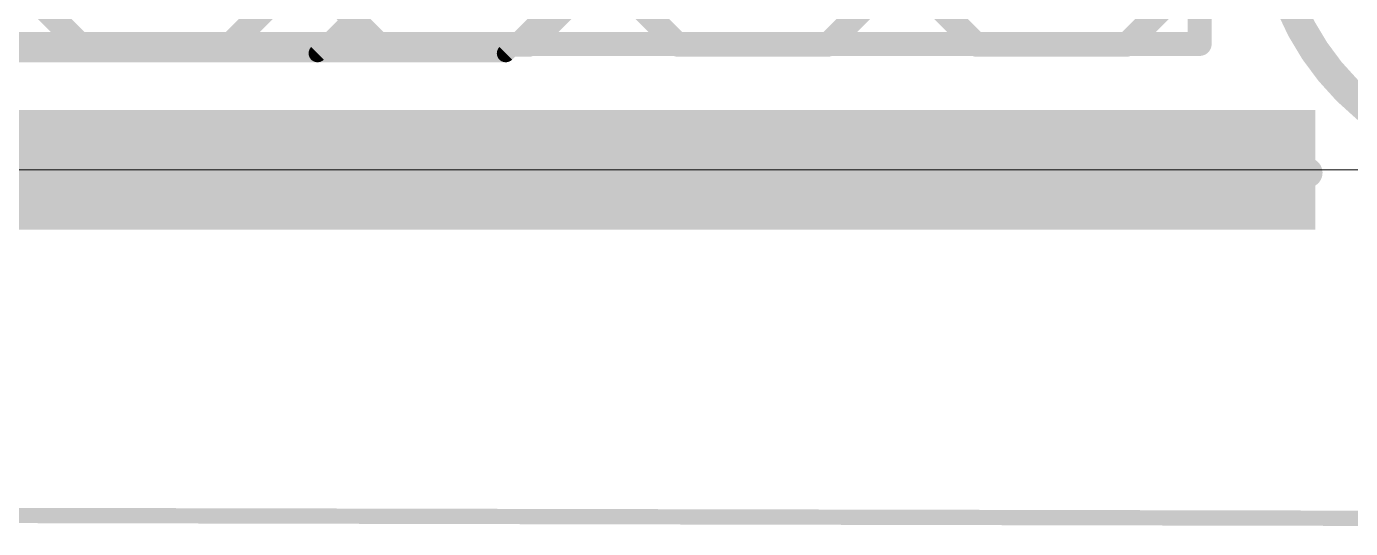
# Model space of a CAD drawing. Extents: x -6.8 to 69.2, y -5 to 26.2.
# Drawn here: x 46.45 to 57.7, y -3.05 to 1.22 of the extents above; entities that cross this region are included whole.
import ezdxf

# ---------------------------------------------------------------- set-up
doc = ezdxf.new("R2010")
doc.units = 0
for name, color, linetype in [('1', 22, 'CONTINUOUS'), ('16', 175, 'CONTINUOUS'), ('20', 7, 'CONTINUOUS'), ('21', 253, 'CONTINUOUS'), ('41', 22, 'CONTINUOUS'), ('42', 175, 'CONTINUOUS'), ('47', 253, 'CONTINUOUS'), ('51', 253, 'CONTINUOUS')]:
    doc.layers.add(name, color=color, linetype=linetype)

# ---------------------------------------------------------------- blocks, each defined once
blk = doc.blocks.new('RECT')
blk.add_solid([(-0.5, -0.5), (0.5, -0.5), (-0.5, 0.5), (0.5, 0.5)])

msp = doc.modelspace()

# ---------------------------------------------------------------- linework, layer by layer
at = {"layer": '1', "const_width": 0.1524}
for points in [[(50.5206, 0.9906), (51.9684, 2.4384)], [(37.1856, 0.9906), (50.5206, 0.9906)]]:
    msp.add_lwpolyline(points, dxfattribs=at)
at = {"layer": '1', "const_width": 0.0762}
for points in [[(50.4937, 1.0175, 1), (50.5475, 0.9637)], [(50.5206, 0.9525, 1), (50.5206, 1.0287)]]:
    msp.add_lwpolyline(points, format="xyb", dxfattribs=at)
at = {"layer": '16', "const_width": 0.1524}
for points in [[(50.0634, 2.1336), (48.9204, 0.9906)], [(48.9204, 0.9906), (29.2608, 0.9906)]]:
    msp.add_lwpolyline(points, dxfattribs=at)
at = {"layer": '16', "const_width": 0.0762}
for points in [[(48.8935, 1.0175, 1), (48.9473, 0.9637)], [(48.9204, 0.9525, 1), (48.9204, 1.0287)]]:
    msp.add_lwpolyline(points, format="xyb", dxfattribs=at)
at = {"layer": '20', "const_width": 0.01}
msp.add_lwpolyline([(65.5, 0), (2.25, 0)], dxfattribs=at)
at = {"layer": '21'}
for points, const_width in [([(56.42, 1.07), (56.42, 3.61)], 0.203), ([(46.2707, 1.6978), (46.9057, 1.0628)], 0.2032), ([(48.8107, 1.6978), (48.1757, 1.0628)], 0.2032), ([(49.4457, 1.0628), (48.8107, 1.6978)], 0.2032), ([(51.3507, 1.6978), (50.7157, 1.0628)], 0.2032), ([(51.9857, 1.0628), (51.3507, 1.6978)], 0.2032), ([(53.8907, 1.6978), (53.2557, 1.0628)], 0.2032), ([(53.8907, 1.6978), (54.5257, 1.0628)], 0.2032), ([(56.4307, 1.6978), (55.7957, 1.0628)], 0.2032), ([(20.86, 1.07), (56.42, 1.07)], 0.203), ([(48.1757, 1.0628), (46.9057, 1.0628)], 0.2032), ([(50.7157, 1.0628), (49.4457, 1.0628)], 0.2032), ([(53.2557, 1.0628), (51.9857, 1.0628)], 0.2032), ([(55.7957, 1.0628), (54.5257, 1.0628)], 0.2032)]:
    msp.add_lwpolyline(points, dxfattribs=dict(at, const_width=const_width))
for points, const_width in [([(46.9057, 1.1136, 1), (46.9057, 1.012)], 0.1016), ([(46.8698, 1.0269, 1), (46.9417, 1.0987)], 0.1016), ([(48.1398, 1.0987, 1), (48.2117, 1.0269)], 0.1016), ([(48.1757, 1.012, 1), (48.1757, 1.1136)], 0.1016), ([(49.4457, 1.1136, 1), (49.4457, 1.012)], 0.1016), ([(49.4098, 1.0269, 1), (49.4817, 1.0987)], 0.1016), ([(50.6798, 1.0987, 1), (50.7517, 1.0269)], 0.1016), ([(50.7157, 1.012, 1), (50.7157, 1.1136)], 0.1016), ([(51.9857, 1.1136, 1), (51.9857, 1.012)], 0.1016), ([(51.9498, 1.0269, 1), (52.0217, 1.0987)], 0.1016), ([(53.2198, 1.0987, 1), (53.2917, 1.0269)], 0.1016), ([(53.2557, 1.012, 1), (53.2557, 1.1136)], 0.1016), ([(54.5257, 1.1136, 1), (54.5257, 1.012)], 0.1016), ([(54.4898, 1.0269, 1), (54.5617, 1.0987)], 0.1016), ([(55.7598, 1.0987, 1), (55.8317, 1.0269)], 0.1016), ([(55.7957, 1.012, 1), (55.7957, 1.1136)], 0.1016), ([(56.42, 1.0192, 1), (56.42, 1.1208)], 0.1015), ([(56.3693, 1.07, 1), (56.4708, 1.07)], 0.1015)]:
    msp.add_lwpolyline(points, format="xyb", dxfattribs=dict(at, const_width=const_width))
at = {"layer": '41'}
for points, const_width in [([(59.25, 0.0223, 1), (59.25, 4.4777, 1), (59.25, 0.0223)], 0.254), ([(46.7312, -0.0814, 1), (46.7313, 0.0456)], 0.127), ([(47.7313, 0.0449, 1), (47.7312, -0.0821)], 0.127), ([(48.7875, -0.0828, 1), (48.7875, 0.0442)], 0.127), ([(49.7875, 0.0435, 1), (49.7875, -0.0835)], 0.127), ([(50.8437, -0.0842, 1), (50.8438, 0.0428)], 0.127), ([(51.8438, 0.0421, 1), (51.8437, -0.0849)], 0.127), ([(52.9, -0.0856, 1), (52.9, 0.0414)], 0.127), ([(53.9, 0.0407, 1), (53.9, -0.0863)], 0.127), ([(54.9562, -0.0871, 1), (54.9563, 0.0399)], 0.127), ([(55.9563, 0.0392, 1), (55.9562, -0.0878)], 0.127), ([(57.0125, -0.0885, 1), (57.0125, 0.0385)], 0.127)]:
    msp.add_lwpolyline(points, format="xyb", dxfattribs=dict(at, const_width=const_width))
at = {"layer": '41', "const_width": 0.254}
for points in [[(45.675, -0.0171), (46.7313, -0.0179)], [(47.7313, -0.0186), (48.7875, -0.0193)], [(49.7875, -0.02), (50.8438, -0.0207)], [(51.8438, -0.0214), (52.9, -0.0221)], [(53.9, -0.0228), (54.9563, -0.0236)], [(55.9563, -0.0243), (57.0125, -0.025)]]:
    msp.add_lwpolyline(points, dxfattribs=at)
at = {"layer": '42'}
for points, const_width in [([(59.25, 0.0223, 1), (59.25, 4.4777, 1), (59.25, 0.0223)], 0.254), ([(46.952, -0.0814, 1), (46.9521, 0.0456)], 0.127), ([(47.9521, 0.0449, 1), (47.952, -0.0821)], 0.127), ([(49.0291, -0.0828, 1), (49.0292, 0.0442)], 0.127), ([(50.0292, 0.0435, 1), (50.0291, -0.0835)], 0.127), ([(51.1062, -0.0842, 1), (51.1063, 0.0428)], 0.127), ([(52.1063, 0.0421, 1), (52.1062, -0.0849)], 0.127), ([(53.1833, -0.0856, 1), (53.1834, 0.0414)], 0.127), ([(54.1834, 0.0407, 1), (54.1833, -0.0863)], 0.127), ([(55.2604, -0.0871, 1), (55.2605, 0.0399)], 0.127), ([(56.2605, 0.0392, 1), (56.2604, -0.0878)], 0.127), ([(57.3375, -0.0885, 1), (57.3375, 0.0385)], 0.127)]:
    msp.add_lwpolyline(points, format="xyb", dxfattribs=dict(at, const_width=const_width))
at = {"layer": '42', "const_width": 0.254}
for points in [[(46.9521, -0.0179), (45.875, -0.0171)], [(49.0292, -0.0193), (47.9521, -0.0186)], [(51.1063, -0.0207), (50.0292, -0.02)], [(53.1833, -0.0221), (52.1063, -0.0214)], [(55.2604, -0.0236), (54.1833, -0.0228)], [(57.3375, -0.025), (56.2604, -0.0243)]]:
    msp.add_lwpolyline(points, dxfattribs=at)
at = {"layer": '47', "const_width": 0.13}
msp.add_lwpolyline([(68.5032, -2.9857), (0.1298, -2.8438)], dxfattribs=at)
at = {"layer": '51', "const_width": 0.1}
msp.add_lwpolyline([(59.25, 0, 1), (59.25, 4.5, 1), (59.25, 0)], format="xyb", dxfattribs=at)

# ---------------------------------------------------------------- block references
at = {"layer": '41', "xscale": 47.244, "yscale": 1.016}
msp.add_blockref('RECT', (33.782, 0), dxfattribs=at)
at = {"layer": '42', "xscale": 46.736, "yscale": 1.016}
msp.add_blockref('RECT', (34.036, 0), dxfattribs=at)

doc.saveas('drawing.dxf')
